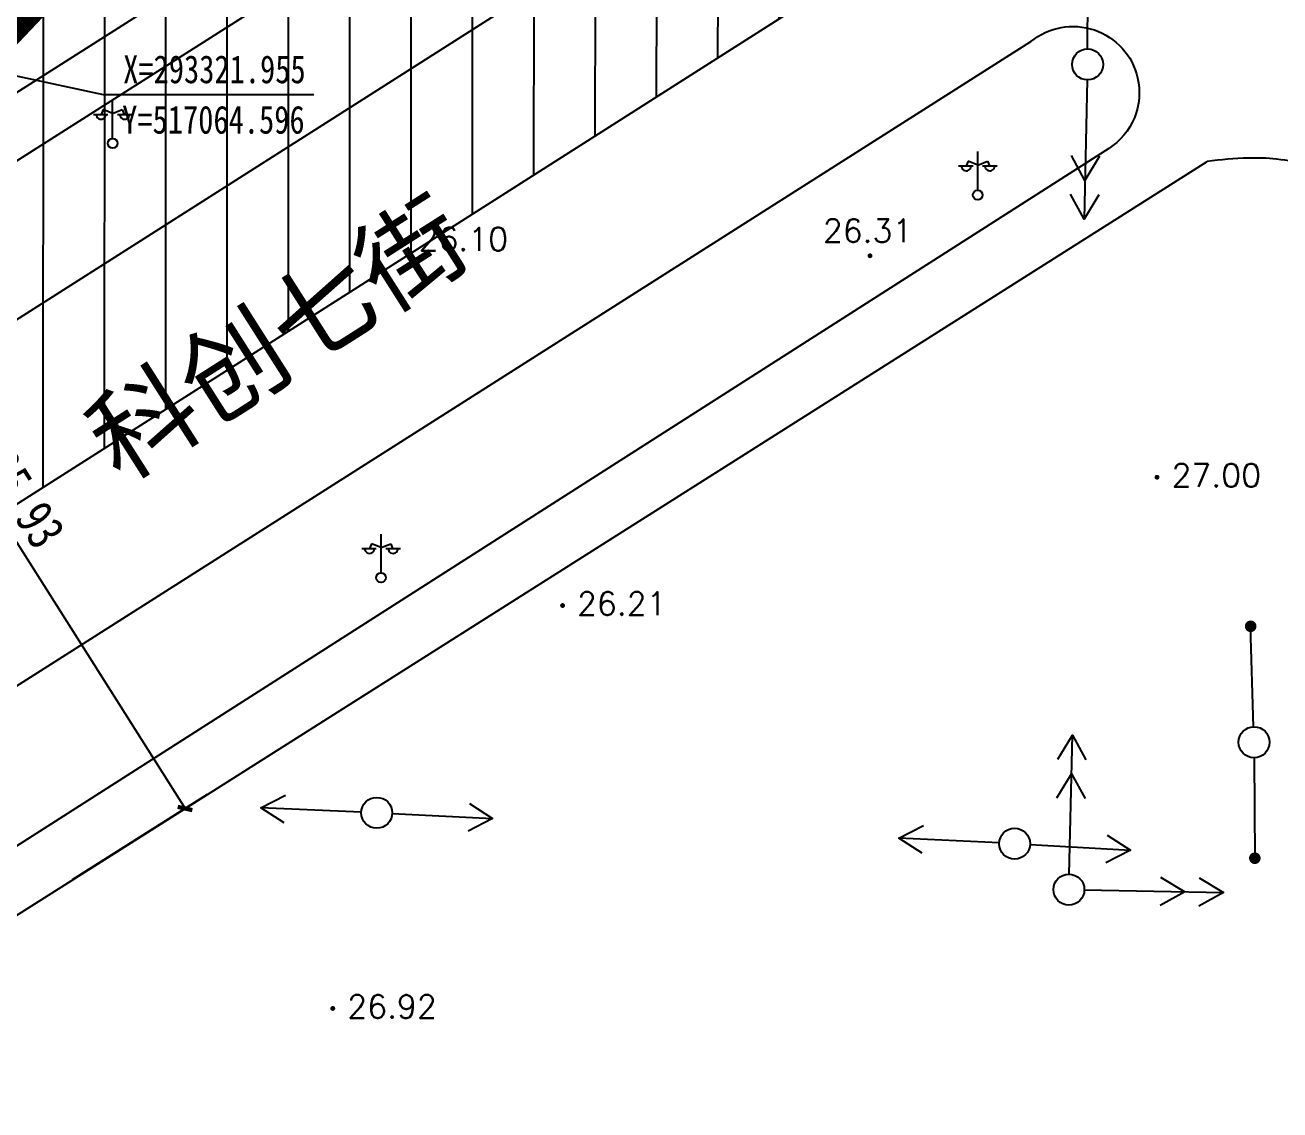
# Model space of a CAD drawing. Extents: x 1977 to 1034874806, y 3985 to 587211952.
# Drawn here: x 517066863 to 517131788, y 293268067 to 293324185 of the extents above; entities that cross this region are included whole.
import ezdxf
from ezdxf.xclip import XClip

# ---------------------------------------------------------------- set-up
doc = ezdxf.new("R2010")
doc.units = 0
doc.header["$LTSCALE"] = 10
doc.header["$MEASUREMENT"] = 0
doc.header["$XCLIPFRAME"] = 0
doc.linetypes.add('ACAD_ISO04W100', pattern=[30, 24, -3, 0, -3])
for name, color, linetype in [('01-标注_尺寸', 3, 'Continuous'), ('M-用地 代征道路', 216, 'Continuous'), ('M-用地 代征道路坐标', 140, 'Continuous'), ('M-用地 地形图', 8, 'Continuous'), ('M-用地 红线', 20, 'ACAD_ISO04W100'), ('M-用地 红线坐标', 140, 'Continuous'), ('X-地形图$0$GCD', 1, 'Continuous'), ('X-地形图$0$GKSS', 4, 'Continuous'), ('X-地形图$0$JTSS', 3, 'Continuous')]:
    doc.layers.add(name, color=color, linetype=linetype)
doc.styles.add('-黑体', font='simhei.ttf', dxfattribs={"width": 0.8})
doc.styles.add('X-地形图$0$HZ', font='simplex.shx', dxfattribs={"bigfont": 'hztxt.shx'})
doc.styles.add('黑体', font='simhei.ttf', dxfattribs={"width": 0.8})
doc.styles.add('黑体_T3', font='simhei.ttf', dxfattribs={"width": 0.8})
doc.dimstyles.new('_TCH_ARCH&&550', dxfattribs={"dimtxt": 1925, "dimasz": 550, "dimexe": 1375, "dimexo": 0, "dimgap": 550, "dimtad": 1, "dimlfac": 0.001, "dimzin": 0, "dimdsep": 46, "dimtxsty": '黑体_T3', "dimblk": 'ARCHTICK', "dimcen": 0.09, "dimclrt": 7, "dimazin": 2, "dimtfac": 1, "dimtix": 1, "dimtmove": 2, "dimatfit": 3, "dimfxl": 0, "dimtolj": 1, "dimtzin": 0, "dimarcsym": 0})

# ---------------------------------------------------------------- blocks, each defined once
blk = doc.blocks.new('X-地形图$0$BC118')
at = {"linetype": 'Continuous'}
blk.add_line((0.4000000000000001, 0), (3, 0), dxfattribs=at)
blk.add_lwpolyline([(2.380647850876794, 0.3575831300194583), (3, 0), (2.380647850876794, -0.3575831300194582)])
blk.add_circle((0, 0), 0.4, dxfattribs=at)
blk = doc.blocks.new('X-地形图$0$BC119')
at = {"linetype": 'Continuous'}
blk.add_line((0.4000000000000001, 0), (3, 0), dxfattribs=at)
at = {"linetype": 'Continuous', "const_width": 0.15}
blk.add_lwpolyline([(2.925, 0, 1), (3.075, 0, 1)], format="xyb", close=True, dxfattribs=at)
at = {"linetype": 'Continuous'}
blk.add_circle((0, 0), 0.4, dxfattribs=at)
blk = doc.blocks.new('X-地形图$0$BC117')
at = {"linetype": 'Continuous'}
blk.add_line((0.4000000000000001, 0), (4, 0), dxfattribs=at)
for points in [[(2.367757725617985, 0.3650252473075195), (3, 0), (2.367757725617985, -0.3650252473075195)], [(3.367757725617985, 0.3650252473075195), (4, 0), (3.367757725617985, -0.3650252473075195)]]:
    blk.add_lwpolyline(points)
blk.add_circle((0, 0), 0.4, dxfattribs=at)
blk = doc.blocks.new('X-地形图$0$BC028')
for p, q in [((0, 0.5), (0, 4.5)), ((-1.980000000010477, 3), (-0.4899999999906868, 3)), ((-0.9899999999906868, 3.5), (-1.190000000002328, 3)), ((0, 3.100000000005821), (-0.9899999999906868, 3.5)), ((0, 3.100000000005821), (1, 3.5)), ((0.5, 3), (2, 3)), ((1, 3.5), (1.199999999982538, 3))]:
    blk.add_line(p, q)
blk.add_circle((0, 0), 0.5)
for centre in [(-1.190000000002328, 3), (1.25, 3)]:
    blk.add_arc(centre, 0.5, 179, 0)
blk = doc.blocks.new('X-地形图$0$BC200')
at = {"linetype": 'Continuous', "const_width": 0.25, "flags": 128}
blk.add_lwpolyline([(-0.125, 0, 1), (0.125, 0, 1)], format="xyb", close=True, dxfattribs=at)
blk = doc.blocks.new('X-地形图$0$A$C7BFD1BD2')
at = {"layer": 'X-地形图$0$GCD', "linetype": 'Continuous', "xscale": 0.5000000000000001, "yscale": 0.5000000000000001, "zscale": 0.5000000000000001, "rotation": 12.41132923232411}
blk.add_blockref('X-地形图$0$BC200', (-213.6182657487225, -437.1585183021962), dxfattribs=at)
at = {"layer": 'X-地形图$0$GCD', "linetype": 'Continuous', "xscale": 0.5, "yscale": 0.5, "zscale": 0.5}
for p in [(-189.4201517727925, -437.7476521269418), (-174.5691705735517, -449.2050083513022), (-205.3282438300666, -455.8411434378941), (-217.2164137795335, -476.6851495123701)]:
    blk.add_blockref('X-地形图$0$BC200', p, dxfattribs=at)
at = {"layer": 'X-地形图$0$GCD', "linetype": 'Continuous', "style": 'X-地形图$0$HZ'}
for s, p in [('26.10', (-212.7783291780506, -437.4856368696783)), ('26.31', (-191.8588063999778, -437.0526845209533)), ('27.00', (-173.8191705735517, -449.7050083513022)), ('26.21', (-204.5782438300666, -456.3411434378941)), ('26.92', (-216.4664137795335, -477.1851495123701))]:
    blk.add_text(s, height=1.2, dxfattribs=at).set_placement(p)
blk = doc.blocks.new('dixingtu')
at = {"layer": 'X-地形图$0$JTSS', "color": 8, "linetype": 'Continuous', "flags": 128}
for points in [[(516978355.1235567, 293261224.4516837), (517123873.9177195, 293353676.195327)], [(517034173.6149542, 293288440.4770982), (517127564.0380641, 293347865.510269)], [(517056246.905891, 293283534.5015107), (517118905.6402148, 293323329.6667094)], [(517122930.3592043, 293317801.498902), (516994603.2180858, 293235858.9808062)]]:
    blk.add_lwpolyline(points, dxfattribs=at)
at = {"layer": 'X-地形图$0$JTSS', "linetype": 'Continuous', "flags": 128}
for points in [[(517079201.3962671, 293328816.8315311), (516976037.3984892, 293263288.5768834)], [(517063405.895647, 293276233.5472631), (517128021.3383188, 293317133.7570536)]]:
    blk.add_lwpolyline(points, dxfattribs=at)
at = {"layer": 'X-地形图$0$JTSS', "color": 8, "linetype": 'Continuous', "flags": 128}
blk.add_lwpolyline([(517118905.6402148, 293323329.6667094, -0.2600272611731212), (517122187.9424693, 293323932.2822462, -0.2600272611512818), (517124425.2938361, 293321456.2143077, -0.1547901506894576), (517124257.4277073, 293319391.7749742, -0.1547901506521138), (517122930.3592043, 293317801.498902)], format="xyb", dxfattribs=at)
at = {"layer": 'X-地形图$0$JTSS', "linetype": 'Continuous'}
blk.add_lwpolyline([(517142862.4999999, 293311392.5, 0.07260091372120916), (517139410.2938091, 293314857.9683623, 0.1012312208723579), (517136221.4999999, 293316361.5, 0.0122300666252912), (517133365.1013243, 293316983.347888, 0.02014228702269341), (517131609.4999999, 293317248, 0.03530707734528088), (517130154.6040336, 293317304.415267, 0.02400484345516658), (517128021.3383188, 293317133.7570536)], format="xyb", dxfattribs=at)
at = {"linetype": 'Continuous', "xscale": 1000, "yscale": 1000, "zscale": 1000}
blk.add_blockref('X-地形图$0$A$C7BFD1BD2', (517300000, 293750000), dxfattribs=at)
at = {"linetype": 'Continuous'}
for name, p, xscale, yscale, zscale, rotation in [('X-地形图$0$BC117', (517121837.024, 293322149.168), 2000.000000024537, 2000.000000024537, 2000.000000024537, 89.89086531382611), ('X-地形图$0$BC117', (517121837.024, 293322149.168), 2000.00000001278, 2000.00000001278, 2000.00000001278, 268.7009742526156), ('X-地形图$0$BC119', (517130452.0000001, 293287087.0000001), 1999.99999997744, 1999.99999997744, 1999.99999997744, 91.68636796546907), ('X-地形图$0$BC119', (517130452.0000001, 293287087.0000001), 2000.000000009903, 2000.000000009903, 2000.000000009903, 270.3754597899902), ('X-地形图$0$BC117', (517120869.0239999, 293279461.168), 2000.000000012779, 2000.000000012779, 2000.000000012779, 88.7009742526156), ('X-地形图$0$BC118', (517085059, 293283435.0000001), 1999.999999994833, 1999.999999994833, 1999.999999994833, 177.5808753228982), ('X-地形图$0$BC118', (517085059, 293283435.0000001), 1999.999999989193, 1999.999999989193, 1999.999999989193, 357.2278286353419), ('X-地形图$0$BC118', (517118061, 293281837.0000001), 1999.999999989193, 1999.999999989193, 1999.999999989193, 177.2278286353419), ('X-地形图$0$BC118', (517118061, 293281837.0000001), 1999.999999996204, 1999.999999996204, 1999.999999996204, 356.7454574483074), ('X-地形图$0$BC117', (517120869.0239999, 293279461.168), 2000.000000024027, 2000.000000024027, 2000.000000024027, 358.9651043656848)]:
    blk.add_blockref(name, p, dxfattribs=dict(at, xscale=xscale, yscale=yscale, zscale=zscale, rotation=rotation))
at = {"layer": 'X-地形图$0$GKSS', "linetype": 'Continuous', "xscale": 500, "yscale": 500, "zscale": 500}
for p in [(517071390.0681742, 293318065.6987813), (517116154.4175394, 293315396.4497963), (517085279.221915, 293295604.4490473)]:
    blk.add_blockref('X-地形图$0$BC028', p, dxfattribs=at)
blk = doc.blocks.new('_ArchTick')
at = {"color": 0, "linetype": 'ByBlock', "const_width": 0.4}
blk.add_lwpolyline([(-0.5, -0.5), (0.5, 0.5)], dxfattribs=at)
blk = doc.blocks.new('*D407')
at = {"layer": '01-标注_尺寸', "color": 0, "lineweight": -2, "transparency": 16777216}
for p, q in [((517050105.8279552, 293310335.7542377), (517057083.616459, 293314752.5469136)), ((517055921.8041151, 293314017.14425), (517075137.5797275, 293283659.4553119)), ((517069321.6035677, 293279978.0652996), (517076299.3920714, 293284394.8579754))]:
    blk.add_line(p, q, dxfattribs=at)
at = {"layer": 'Defpoints', "color": 0, "transparency": 16777216}
for p in [(517050105.8279552, 293310335.7542377), (517075137.5797275, 293283659.4553119), (517069321.6035677, 293279978.0652996)]:
    blk.add_point(p, dxfattribs=at)
at = {"layer": '01-标注_尺寸', "color": 0, "lineweight": -2, "transparency": 16777216, "xscale": 550, "yscale": 550, "zscale": 550}
for p, rotation in [((517055921.8041151, 293314017.14425), 122.332946034664), ((517075137.5797275, 293283659.4553119), 302.332946034664)]:
    blk.add_blockref('_ArchTick', p, dxfattribs=dict(at, rotation=rotation))
at = {"layer": '01-标注_尺寸', "color": 7, "transparency": 16777216, "insert": (517066807.6854995, 293299647.2427108), "char_height": 1925, "attachment_point": 5, "rotation": 302.332946034664, "style": '黑体_T3'}
blk.add_mtext('\\A1;35.93', dxfattribs=at)

msp = doc.modelspace()

# ---------------------------------------------------------------- hatches: boundary and pattern name
at = {"layer": 'M-用地 代征道路', "linetype": 'Continuous'}
h = msp.add_hatch(dxfattribs=at)
h.set_pattern_fill('ANSI31', color=256, scale=2000, angle=45)
h.set_pattern_definition([(90, (5.364418029785156e-07, -8.940696716308594e-07), (-3175, 6.821210263296962e-13), [])])
h.paths.add_polyline_path([(516805773.0000005, 293547165.9999991), (516819249.0000005, 293553748.9999991), (516833059.0000005, 293559600.9999991), (516850264.0000005, 293570957.9999991, -0.03748490662940613), (516891830.0000005, 293580613.9999991, -0.03748606062518316), (516934373.000002, 293583956.9999991), (517108952.0000005, 293584560.9999991), (517129064.0000005, 293564629.9999991), (517129758.0000005, 293441474.9999991), (517124870.0000005, 293421446.9999991), (517125067.0000005, 293386447.9999991), (517120118.0000005, 293377369.9999991), (517113257.0000005, 293364785.9999991), (516977085.0000005, 293278101.9999991), (516956377.0000005, 293282700.9999991), (516937582.0000005, 293312226.9999991), (516922624.0000005, 293326412.9999991), (516799129.0000005, 293520413.9999991), (516801840.0000005, 293531329.9999991)], flags=16)
edge = h.paths.add_edge_path()
edge.add_line((517148867.0000005, 293599698.9999991), (516934315.3290611, 293598955.9803599))
edge.add_arc((516935357.1341338, 293298946.8746312), 300010.9145980633, 90.19896327367037, 106.3380198189794)
edge.add_arc((516935363.7905613, 293298956.2722516), 300003.7690770355, 106.3397446327378, 122.480048359494)
edge.add_line((516774260.0000024, 293552033.0000004), (516760762.0000005, 293543440.9999991))
edge.add_line((516760762.0000005, 293543440.9999991), (516959452.0000005, 293231314.9999991))
edge.add_line((516959452.0000005, 293231314.9999991), (517150257.0000005, 293352775.9999991))
edge.add_line((517150257.0000005, 293352775.9999991), (517148867.0000005, 293599698.9999991))
h.paths.add_polyline_path([(516983988.0000005, 293276569.999999), (516977085.0000005, 293278101.9999991), (517113257.0000005, 293364785.9999991), (517108308.0000005, 293355707.9999991), (517078783.0000005, 293336912.9999991), (517064596.0000005, 293321954.9999992), (517033070.0000005, 293301886.9999991), (517013514.0000007, 293295364.9999992)])

# ---------------------------------------------------------------- linework, layer by layer
at = {"layer": 'M-用地 代征道路坐标', "color": 216, "linetype": 'Continuous'}
msp.add_lwpolyline([(516774260.0000005, 293552032.9999991), (516760762.0000005, 293543440.9999991), (516959452.0000005, 293231314.9999991), (517150257.0000005, 293352775.9999991), (517148867.0000005, 293599698.9999991), (516934321.0000005, 293598955.9999991, 0.07054130253642724), (516850963.0000005, 293586842.9999991, 0.0705420223187264), (516774260.0000005, 293552032.9999991)], format="xyb", close=True, dxfattribs=at)
at = {"layer": 'M-用地 红线', "ltscale": 0.05, "const_width": 1000}
msp.add_lwpolyline([(517113257.0000005, 293364785.9999991), (516977085.0000005, 293278101.9999991), (516983988.0000005, 293276569.9999991), (517013514.0000005, 293295364.9999991), (517033070.0000005, 293301886.9999991), (517064596.0000005, 293321954.9999991), (517078783.0000005, 293336912.9999991), (517108308.0000005, 293355707.9999991), (517113257.0000005, 293364785.9999991)], close=True, dxfattribs=at)
at = {"layer": 'M-用地 红线坐标'}
for p, q in [((517064596.0000005, 293321954.9999991), (517070894.0840037, 293320601.2896534)), ((517070894.0840037, 293320601.2896534), (517081801.4426535, 293320601.2896534))]:
    msp.add_line(p, q, dxfattribs=at)

# ---------------------------------------------------------------- block references
at = {"layer": 'M-用地 地形图'}
ref = msp.add_blockref('dixingtu', (0.0675773024559021, -0.1061585545539856), dxfattribs=at)
XClip(ref).set_block_clipping_path([(516546032.40728575, 293199999.99999994), (517191244.7300934, 293692600.72069645)])

# ---------------------------------------------------------------- texts
at = {"layer": 'M-用地 地形图', "color": 7, "ltscale": 10, "style": '黑体'}
msp.add_text('科创七街', height=4000, rotation=32.47900069782484, dxfattribs=at).set_placement((517071780.3350555, 293300468.4087355))
at = {"layer": 'M-用地 红线坐标', "color": 140, "style": '-黑体', "width": 0.8}
for s, p in [('X=293321.955', (517071937.6451851, 293321178.7896534)), ('Y=517064.596', (517071885.6620628, 293318569.8866998))]:
    msp.add_text(s, height=1445.780590717299, dxfattribs=at).set_placement(p)

# ---------------------------------------------------------------- dimensions: what is measured, and where the dimension line sits
at = {"layer": '01-标注_尺寸'}
dim = msp.add_aligned_dim(p1=(517050105.8279552, 293310335.7542377), p2=(517069321.6035677, 293279978.0652996), distance=6883.183210814212, dimstyle='_TCH_ARCH&&550', dxfattribs=at)
dim.commit()
dim.dimension.update_dxf_attribs({"geometry": '*D407', "text_midpoint": (517066807.6854995, 293299647.2427108)})

doc.saveas('drawing.dxf')
